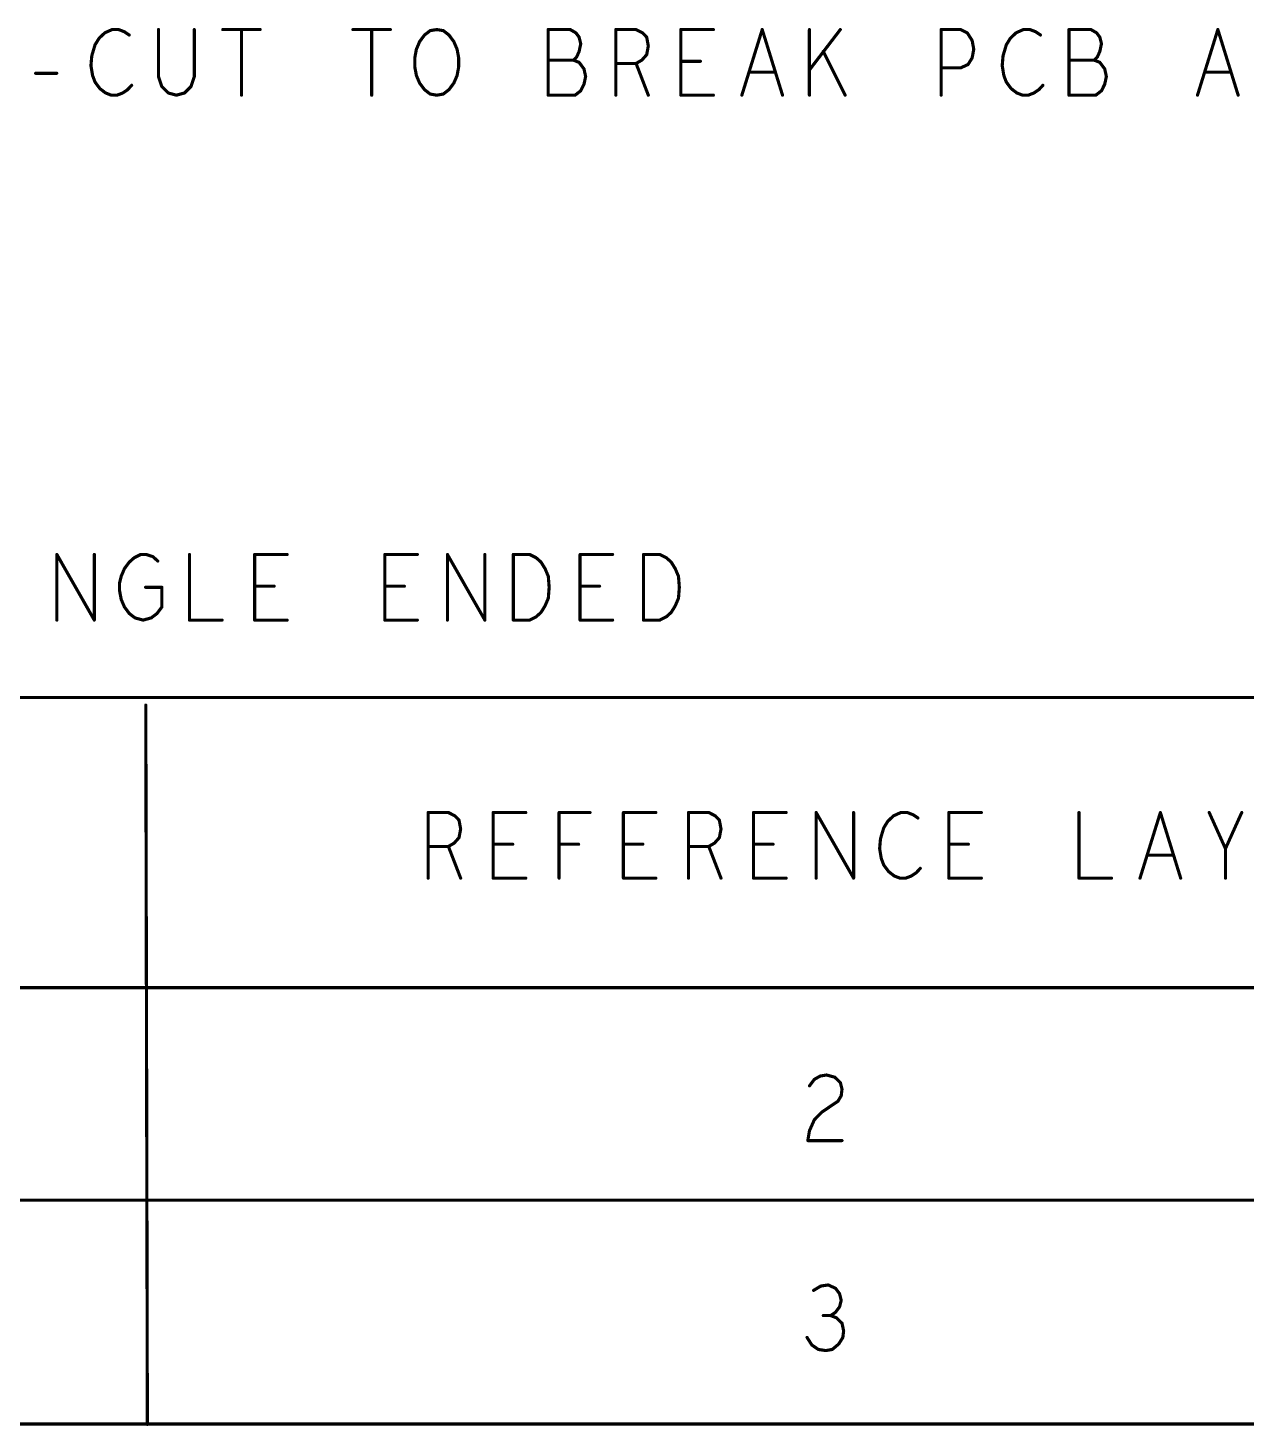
# Model space of a CAD drawing. Extents: x -18 to 16.1, y -6.6 to 15.5.
# Drawn here: x -11.846 to -9.526, y 4.092 to 6.756 of the extents above; entities that cross this region are included whole.
import ezdxf

# ---------------------------------------------------------------- set-up
doc = ezdxf.new("R2010")
doc.units = 0
doc.layers.get('0').update_dxf_attribs({"linetype": 'CONTINUOUS'})
doc.layers.add('FAB', color=13, linetype='CONTINUOUS')

# ---------------------------------------------------------------- blocks, each defined once
blk = doc.blocks.new('ROUND_1')
at = {"const_width": 0.003}
blk.add_lwpolyline([(-0.0015, 0, 1), (0.0015, 0, 1)], format="xyb", close=True, dxfattribs=at)

msp = doc.modelspace()

# ---------------------------------------------------------------- linework, layer by layer
at = {"layer": 'FAB', "const_width": 0.006}
for points in [[(-11.7107, 6.7361), (-11.7184, 6.7236)], [(-11.6998, 6.7465), (-11.7107, 6.7361)], [(-11.6859, 6.7527), (-11.6998, 6.7465)], [(-11.6735, 6.7527), (-11.6859, 6.7527)], [(-11.6626, 6.7486), (-11.6735, 6.7527)], [(-11.6533, 6.7423), (-11.6626, 6.7486)], [(-11.5975, 6.7527), (-11.5975, 6.6632)], [(-11.5293, 6.6632), (-11.5293, 6.7527)], [(-11.4751, 6.7527), (-11.4038, 6.7527)], [(-11.4394, 6.7527), (-11.4394, 6.6277)], [(-11.2271, 6.7527), (-11.1558, 6.7527)], [(-11.1914, 6.7527), (-11.1914, 6.6277)], [(-11.1, 6.7298), (-11.0907, 6.7423)], [(-11.0907, 6.7423), (-11.0798, 6.7507)], [(-11.0798, 6.7507), (-11.0674, 6.7527)], [(-11.0674, 6.7527), (-11.055, 6.7507)], [(-11.055, 6.7507), (-11.0442, 6.7423)], [(-11.0442, 6.7423), (-11.0349, 6.7298)], [(-10.8132, 6.7527), (-10.8551, 6.7527)], [(-10.8551, 6.7527), (-10.8551, 6.6277)], [(-10.8024, 6.7465), (-10.8132, 6.7527)], [(-10.7962, 6.7382), (-10.8024, 6.7465)], [(-10.7931, 6.7257), (-10.7962, 6.7382)], [(-10.7264, 6.6277), (-10.7264, 6.7527)], [(-10.7264, 6.7527), (-10.6877, 6.7527)], [(-10.6877, 6.7527), (-10.6753, 6.7465)], [(-10.6753, 6.7465), (-10.6675, 6.7382)], [(-10.6675, 6.7382), (-10.6644, 6.7215)], [(-10.6024, 6.6277), (-10.6024, 6.7527)], [(-10.6024, 6.7527), (-10.5404, 6.7527)], [(-10.4862, 6.6277), (-10.4474, 6.7527)], [(-10.4474, 6.7527), (-10.4087, 6.6277)], [(-10.3575, 6.6277), (-10.3575, 6.7527)], [(-10.2986, 6.7527), (-10.3575, 6.6757)], [(-10.1064, 6.6277), (-10.1064, 6.7527)], [(-10.1064, 6.7527), (-10.0692, 6.7527)], [(-10.0692, 6.7527), (-10.0568, 6.7465)], [(-10.0568, 6.7465), (-10.0475, 6.7319)], [(-9.9747, 6.7361), (-9.9824, 6.7236)], [(-9.9638, 6.7465), (-9.9747, 6.7361)], [(-9.9499, 6.7527), (-9.9638, 6.7465)], [(-9.9375, 6.7527), (-9.9499, 6.7527)], [(-9.9266, 6.7486), (-9.9375, 6.7527)], [(-9.9173, 6.7423), (-9.9266, 6.7486)], [(-9.8212, 6.7527), (-9.8631, 6.7527)], [(-9.8631, 6.7527), (-9.8631, 6.6277)], [(-9.8104, 6.7465), (-9.8212, 6.7527)], [(-9.8042, 6.7382), (-9.8104, 6.7465)], [(-9.8011, 6.7257), (-9.8042, 6.7382)], [(-9.6182, 6.6277), (-9.5794, 6.7527)], [(-9.5794, 6.7527), (-9.5407, 6.6277)], [(-11.7184, 6.7236), (-11.7246, 6.7027)], [(-11.1093, 6.6986), (-11.1062, 6.7152)], [(-11.1062, 6.7152), (-11.1, 6.7298)], [(-11.0349, 6.7298), (-11.0287, 6.7152)], [(-11.0287, 6.7152), (-11.0256, 6.6986)], [(-10.8008, 6.7007), (-10.7962, 6.7111)], [(-10.7962, 6.7111), (-10.7931, 6.7257)], [(-10.6644, 6.7215), (-10.6675, 6.7048)], [(-10.2893, 6.6277), (-10.3312, 6.7111)], [(-10.0475, 6.7319), (-10.0444, 6.7152)], [(-10.0444, 6.7152), (-10.0475, 6.6986)], [(-9.9824, 6.7236), (-9.9886, 6.7027)], [(-9.8088, 6.7007), (-9.8042, 6.7111)], [(-9.8042, 6.7111), (-9.8011, 6.7257)], [(-11.7246, 6.7027), (-11.7262, 6.684)], [(-11.7262, 6.684), (-11.7231, 6.6652)], [(-11.1093, 6.6819), (-11.1093, 6.6986)], [(-11.0256, 6.6986), (-11.0256, 6.6819)], [(-10.807, 6.6944), (-10.8551, 6.6944)], [(-10.807, 6.6944), (-10.8008, 6.7007)], [(-10.7962, 6.6902), (-10.807, 6.6944)], [(-10.7869, 6.6777), (-10.7962, 6.6902)], [(-10.6877, 6.6882), (-10.7264, 6.6882)], [(-10.6768, 6.6944), (-10.6877, 6.6882)], [(-10.6877, 6.6882), (-10.6644, 6.6277)], [(-10.6675, 6.7048), (-10.6768, 6.6944)], [(-10.5652, 6.6923), (-10.6024, 6.6923)], [(-10.0553, 6.6861), (-10.0692, 6.6798)], [(-10.0475, 6.6986), (-10.0553, 6.6861)], [(-9.9886, 6.7027), (-9.9902, 6.684)], [(-9.9902, 6.684), (-9.9871, 6.6652)], [(-9.815, 6.6944), (-9.8631, 6.6944)], [(-9.815, 6.6944), (-9.8088, 6.7007)], [(-9.8042, 6.6902), (-9.815, 6.6944)], [(-9.7949, 6.6777), (-9.8042, 6.6902)], [(-11.8316, 6.6694), (-11.7913, 6.6694)], [(-11.7231, 6.6652), (-11.7184, 6.6527)], [(-11.5975, 6.6632), (-11.5913, 6.6444)], [(-11.5355, 6.6444), (-11.5293, 6.6632)], [(-11.1062, 6.6652), (-11.1093, 6.6819)], [(-11.1, 6.6507), (-11.1062, 6.6652)], [(-11.0287, 6.6652), (-11.0349, 6.6507)], [(-11.0256, 6.6819), (-11.0287, 6.6652)], [(-10.7838, 6.6632), (-10.7869, 6.6777)], [(-10.7869, 6.6486), (-10.7838, 6.6632)], [(-10.4226, 6.6715), (-10.4722, 6.6715)], [(-10.0692, 6.6798), (-10.1064, 6.6798)], [(-9.9871, 6.6652), (-9.9824, 6.6527)], [(-9.7918, 6.6632), (-9.7949, 6.6777)], [(-9.7949, 6.6486), (-9.7918, 6.6632)], [(-9.5546, 6.6715), (-9.6042, 6.6715)], [(-11.7184, 6.6527), (-11.7091, 6.6402)], [(-11.7091, 6.6402), (-11.6983, 6.6319)], [(-11.6983, 6.6319), (-11.6874, 6.6277)], [(-11.6766, 6.6277), (-11.6657, 6.6319)], [(-11.6657, 6.6319), (-11.6564, 6.6382)], [(-11.6564, 6.6382), (-11.6487, 6.6465)], [(-11.5913, 6.6444), (-11.5789, 6.6319)], [(-11.5789, 6.6319), (-11.5634, 6.6277)], [(-11.5634, 6.6277), (-11.5479, 6.6319)], [(-11.5479, 6.6319), (-11.5355, 6.6444)], [(-11.0907, 6.6382), (-11.1, 6.6507)], [(-11.0798, 6.6298), (-11.0907, 6.6382)], [(-11.0674, 6.6277), (-11.0798, 6.6298)], [(-11.055, 6.6298), (-11.0674, 6.6277)], [(-11.0442, 6.6382), (-11.055, 6.6298)], [(-11.0349, 6.6507), (-11.0442, 6.6382)], [(-10.8039, 6.6277), (-10.7931, 6.6361)], [(-10.7931, 6.6361), (-10.7869, 6.6486)], [(-9.9824, 6.6527), (-9.9731, 6.6402)], [(-9.9731, 6.6402), (-9.9623, 6.6319)], [(-9.9623, 6.6319), (-9.9514, 6.6277)], [(-9.9406, 6.6277), (-9.9297, 6.6319)], [(-9.9297, 6.6319), (-9.9204, 6.6382)], [(-9.9204, 6.6382), (-9.9127, 6.6465)], [(-9.8119, 6.6277), (-9.8011, 6.6361)], [(-9.8011, 6.6361), (-9.7949, 6.6486)], [(-11.6874, 6.6277), (-11.6766, 6.6277)], [(-10.8551, 6.6277), (-10.8039, 6.6277)], [(-10.5404, 6.6277), (-10.6024, 6.6277)], [(-9.9514, 6.6277), (-9.9406, 6.6277)], [(-9.8631, 6.6277), (-9.8119, 6.6277)], [(-11.7911, 5.6277), (-11.7911, 5.7527)], [(-11.7911, 5.7527), (-11.7198, 5.6277)], [(-11.7198, 5.6277), (-11.7198, 5.7527)], [(-11.6438, 5.7465), (-11.6314, 5.7527)], [(-11.6314, 5.7527), (-11.6206, 5.7527)], [(-11.6206, 5.7527), (-11.6082, 5.7486)], [(-11.5384, 5.7527), (-11.5384, 5.6277)], [(-11.4144, 5.6277), (-11.4144, 5.7527)], [(-11.4144, 5.7527), (-11.3524, 5.7527)], [(-11.1664, 5.6277), (-11.1664, 5.7527)], [(-11.1664, 5.7527), (-11.1044, 5.7527)], [(-11.0471, 5.6277), (-11.0471, 5.7527)], [(-11.0471, 5.7527), (-10.9758, 5.6277)], [(-10.9758, 5.6277), (-10.9758, 5.7527)], [(-10.9215, 5.6277), (-10.9215, 5.7527)], [(-10.9215, 5.7527), (-10.8905, 5.7527)], [(-10.8905, 5.7527), (-10.8781, 5.7465)], [(-10.7944, 5.6277), (-10.7944, 5.7527)], [(-10.7944, 5.7527), (-10.7324, 5.7527)], [(-10.6735, 5.6277), (-10.6735, 5.7527)], [(-10.6735, 5.7527), (-10.6425, 5.7527)], [(-10.6425, 5.7527), (-10.6301, 5.7465)], [(-11.6686, 5.7111), (-11.6624, 5.7257)], [(-11.6624, 5.7257), (-11.6531, 5.7382)], [(-11.6531, 5.7382), (-11.6438, 5.7465)], [(-11.6082, 5.7486), (-11.5989, 5.7402)], [(-10.8781, 5.7465), (-10.8688, 5.7382)], [(-10.8688, 5.7382), (-10.8611, 5.7257)], [(-10.8611, 5.7257), (-10.8549, 5.7111)], [(-10.6301, 5.7465), (-10.6208, 5.7382)], [(-10.6208, 5.7382), (-10.6131, 5.7257)], [(-10.6131, 5.7257), (-10.6069, 5.7111)], [(-11.6717, 5.6986), (-11.6686, 5.7111)], [(-11.6717, 5.684), (-11.6717, 5.6986)], [(-10.8549, 5.7111), (-10.8533, 5.6902)], [(-10.6069, 5.7111), (-10.6053, 5.6902)], [(-11.6686, 5.6673), (-11.6717, 5.684)], [(-11.6221, 5.6902), (-11.5911, 5.6902)], [(-11.5911, 5.6902), (-11.5911, 5.6527)], [(-11.3772, 5.6923), (-11.4144, 5.6923)], [(-11.1292, 5.6923), (-11.1664, 5.6923)], [(-10.8533, 5.6902), (-10.8549, 5.6694)], [(-10.7572, 5.6923), (-10.7944, 5.6923)], [(-10.6053, 5.6902), (-10.6069, 5.6694)], [(-11.6624, 5.6527), (-11.6686, 5.6673)], [(-11.6531, 5.6402), (-11.6624, 5.6527)], [(-11.5911, 5.6527), (-11.6004, 5.6402)], [(-10.8611, 5.6548), (-10.8688, 5.6423)], [(-10.8549, 5.6694), (-10.8611, 5.6548)], [(-10.6131, 5.6548), (-10.6208, 5.6423)], [(-10.6069, 5.6694), (-10.6131, 5.6548)], [(-11.6423, 5.6319), (-11.6531, 5.6402)], [(-11.6268, 5.6277), (-11.6423, 5.6319)], [(-11.6113, 5.6319), (-11.6268, 5.6277)], [(-11.6004, 5.6402), (-11.6113, 5.6319)], [(-11.5384, 5.6277), (-11.4764, 5.6277)], [(-11.3524, 5.6277), (-11.4144, 5.6277)], [(-11.1044, 5.6277), (-11.1664, 5.6277)], [(-10.8905, 5.6277), (-10.9215, 5.6277)], [(-10.8781, 5.634), (-10.8905, 5.6277)], [(-10.8688, 5.6423), (-10.8781, 5.634)], [(-10.7324, 5.6277), (-10.7944, 5.6277)], [(-10.6425, 5.6277), (-10.6735, 5.6277)], [(-10.6301, 5.634), (-10.6425, 5.6277)], [(-10.6208, 5.6423), (-10.6301, 5.634)], [(-6.1816, 5.4804), (-16.5966, 5.4804)], [(-11.6217, 5.4658), (-11.6187, 4.0953)], [(-11.0839, 5.1361), (-11.0839, 5.2611)], [(-11.0839, 5.2611), (-11.0452, 5.2611)], [(-11.0452, 5.2611), (-11.0328, 5.2548)], [(-11.0328, 5.2548), (-11.025, 5.2465)], [(-11.025, 5.2465), (-11.0219, 5.2298)], [(-10.9599, 5.1361), (-10.9599, 5.2611)], [(-10.9599, 5.2611), (-10.8979, 5.2611)], [(-10.8344, 5.1361), (-10.8344, 5.2611)], [(-10.8344, 5.2611), (-10.7755, 5.2611)], [(-10.7119, 5.1361), (-10.7119, 5.2611)], [(-10.7119, 5.2611), (-10.6499, 5.2611)], [(-10.5879, 5.1361), (-10.5879, 5.2611)], [(-10.5879, 5.2611), (-10.5492, 5.2611)], [(-10.5492, 5.2611), (-10.5368, 5.2548)], [(-10.5368, 5.2548), (-10.529, 5.2465)], [(-10.529, 5.2465), (-10.5259, 5.2298)], [(-10.4639, 5.1361), (-10.4639, 5.2611)], [(-10.4639, 5.2611), (-10.4019, 5.2611)], [(-10.3446, 5.1361), (-10.3446, 5.2611)], [(-10.3446, 5.2611), (-10.2733, 5.1361)], [(-10.2733, 5.1361), (-10.2733, 5.2611)], [(-10.2082, 5.2444), (-10.2159, 5.2319)], [(-10.1973, 5.2548), (-10.2082, 5.2444)], [(-10.1834, 5.2611), (-10.1973, 5.2548)], [(-10.171, 5.2611), (-10.1834, 5.2611)], [(-10.1601, 5.2569), (-10.171, 5.2611)], [(-10.1508, 5.2507), (-10.1601, 5.2569)], [(-10.0919, 5.1361), (-10.0919, 5.2611)], [(-10.0919, 5.2611), (-10.0299, 5.2611)], [(-9.8439, 5.2611), (-9.8439, 5.1361)], [(-9.7277, 5.1361), (-9.6889, 5.2611)], [(-9.6889, 5.2611), (-9.6502, 5.1361)], [(-9.5649, 5.1923), (-9.5959, 5.2611)], [(-9.5339, 5.2611), (-9.5649, 5.1923)], [(-11.0219, 5.2298), (-11.025, 5.2132)], [(-10.5259, 5.2298), (-10.529, 5.2132)], [(-10.2159, 5.2319), (-10.2221, 5.2111)], [(-11.0452, 5.1965), (-11.0839, 5.1965)], [(-11.0343, 5.2028), (-11.0452, 5.1965)], [(-11.0452, 5.1965), (-11.0219, 5.1361)], [(-11.025, 5.2132), (-11.0343, 5.2028)], [(-10.9227, 5.2007), (-10.9599, 5.2007)], [(-10.7972, 5.2007), (-10.8344, 5.2007)], [(-10.6747, 5.2007), (-10.7119, 5.2007)], [(-10.5492, 5.1965), (-10.5879, 5.1965)], [(-10.5383, 5.2028), (-10.5492, 5.1965)], [(-10.5492, 5.1965), (-10.5259, 5.1361)], [(-10.529, 5.2132), (-10.5383, 5.2028)], [(-10.4267, 5.2007), (-10.4639, 5.2007)], [(-10.2221, 5.2111), (-10.2237, 5.1923)], [(-10.2237, 5.1923), (-10.2206, 5.1736)], [(-10.0547, 5.2007), (-10.0919, 5.2007)], [(-9.5649, 5.1361), (-9.5649, 5.1923)], [(-10.2206, 5.1736), (-10.2159, 5.1611)], [(-9.6641, 5.1798), (-9.7137, 5.1798)], [(-10.2159, 5.1611), (-10.2066, 5.1486)], [(-10.2066, 5.1486), (-10.1958, 5.1402)], [(-10.1958, 5.1402), (-10.1849, 5.1361)], [(-10.1741, 5.1361), (-10.1632, 5.1402)], [(-10.1632, 5.1402), (-10.1539, 5.1465)], [(-10.1539, 5.1465), (-10.1462, 5.1548)], [(-10.8979, 5.1361), (-10.9599, 5.1361)], [(-10.6499, 5.1361), (-10.7119, 5.1361)], [(-10.4019, 5.1361), (-10.4639, 5.1361)], [(-10.1849, 5.1361), (-10.1741, 5.1361)], [(-10.0299, 5.1361), (-10.0919, 5.1361)], [(-9.8439, 5.1361), (-9.7819, 5.1361)], [(-16.5934, 4.9274), (-6.1804, 4.9274)], [(-10.3574, 4.7403), (-10.3481, 4.7527)], [(-10.3481, 4.7527), (-10.3372, 4.759)], [(-10.3372, 4.759), (-10.3248, 4.7611)], [(-10.3248, 4.7611), (-10.3093, 4.7569)], [(-10.3093, 4.7569), (-10.2985, 4.7465)], [(-10.2985, 4.7465), (-10.2954, 4.734)], [(-10.2969, 4.7215), (-10.3031, 4.7111)], [(-10.2954, 4.734), (-10.2969, 4.7215)], [(-10.3341, 4.6902), (-10.3481, 4.6757)], [(-10.3031, 4.7111), (-10.3341, 4.6902)], [(-10.3481, 4.6757), (-10.3574, 4.6548)], [(-10.3574, 4.6548), (-10.3605, 4.6361)], [(-10.3605, 4.6361), (-10.2954, 4.6361)], [(-16.5874, 4.5227), (-6.1764, 4.5227)], [(-10.3357, 4.359), (-10.3496, 4.3507)], [(-10.3217, 4.3611), (-10.3357, 4.359)], [(-10.3078, 4.3548), (-10.3217, 4.3611)], [(-10.3, 4.3444), (-10.3078, 4.3548)], [(-10.2969, 4.3319), (-10.3, 4.3444)], [(-10.3078, 4.309), (-10.3, 4.3194)], [(-10.3, 4.3194), (-10.2969, 4.3319)], [(-10.3171, 4.3028), (-10.331, 4.3028)], [(-10.3171, 4.3028), (-10.3078, 4.309)], [(-10.3062, 4.2986), (-10.3171, 4.3028)], [(-10.2954, 4.2882), (-10.3062, 4.2986)], [(-10.2923, 4.2736), (-10.2954, 4.2882)], [(-10.362, 4.2611), (-10.3527, 4.2465)], [(-10.3016, 4.2486), (-10.2938, 4.2611)], [(-10.2938, 4.2611), (-10.2923, 4.2736)], [(-10.3527, 4.2465), (-10.3403, 4.2382)], [(-10.3403, 4.2382), (-10.3264, 4.2361)], [(-10.3264, 4.2361), (-10.314, 4.2382)], [(-10.314, 4.2382), (-10.3016, 4.2486)], [(-16.5992, 4.0963), (-6.1782, 4.0963)]]:
    msp.add_lwpolyline(points, dxfattribs=at)

# ---------------------------------------------------------------- block references
at = {"layer": 'FAB'}
for p in [(-11.7107, 6.7361), (-11.7107, 6.7361), (-11.6998, 6.7465), (-11.6998, 6.7465), (-11.6859, 6.7527), (-11.6859, 6.7527), (-11.6735, 6.7527), (-11.6735, 6.7527), (-11.6626, 6.7486), (-11.6626, 6.7486), (-11.6533, 6.7423), (-11.5975, 6.7527), (-11.5293, 6.7527), (-11.4751, 6.7527), (-11.4394, 6.7527), (-11.4038, 6.7527), (-11.2271, 6.7527), (-11.1914, 6.7527), (-11.1558, 6.7527), (-11.0907, 6.7423), (-11.0907, 6.7423), (-11.0798, 6.7507), (-11.0798, 6.7507), (-11.0674, 6.7527), (-11.0674, 6.7527), (-11.055, 6.7507), (-11.055, 6.7507), (-11.0442, 6.7423), (-11.0442, 6.7423), (-10.8551, 6.7527), (-10.8551, 6.7527), (-10.8132, 6.7527), (-10.8132, 6.7527), (-10.8024, 6.7465), (-10.8024, 6.7465), (-10.7962, 6.7382), (-10.7962, 6.7382), (-10.7264, 6.7527), (-10.7264, 6.7527), (-10.6877, 6.7527), (-10.6877, 6.7527), (-10.6753, 6.7465), (-10.6753, 6.7465), (-10.6675, 6.7382), (-10.6675, 6.7382), (-10.6024, 6.7527), (-10.6024, 6.7527), (-10.5404, 6.7527), (-10.4474, 6.7527), (-10.4474, 6.7527), (-10.3575, 6.7527), (-10.2986, 6.7527), (-10.1064, 6.7527), (-10.1064, 6.7527), (-10.0692, 6.7527), (-10.0692, 6.7527), (-10.0568, 6.7465), (-10.0568, 6.7465), (-9.9747, 6.7361), (-9.9747, 6.7361), (-9.9638, 6.7465), (-9.9638, 6.7465), (-9.9499, 6.7527), (-9.9499, 6.7527), (-9.9375, 6.7527), (-9.9375, 6.7527), (-9.9266, 6.7486), (-9.9266, 6.7486), (-9.9173, 6.7423), (-9.8631, 6.7527), (-9.8631, 6.7527), (-9.8212, 6.7527), (-9.8212, 6.7527), (-9.8104, 6.7465), (-9.8104, 6.7465), (-9.8042, 6.7382), (-9.8042, 6.7382), (-9.5794, 6.7527), (-9.5794, 6.7527), (-11.7184, 6.7236), (-11.7184, 6.7236), (-11.1062, 6.7152), (-11.1062, 6.7152), (-11.1, 6.7298), (-11.1, 6.7298), (-11.0349, 6.7298), (-11.0349, 6.7298), (-11.0287, 6.7152), (-11.0287, 6.7152), (-10.7962, 6.7111), (-10.7962, 6.7111), (-10.7931, 6.7257), (-10.7931, 6.7257), (-10.6644, 6.7215), (-10.6644, 6.7215), (-10.3312, 6.7111), (-10.0475, 6.7319), (-10.0475, 6.7319), (-10.0444, 6.7152), (-10.0444, 6.7152), (-9.9824, 6.7236), (-9.9824, 6.7236), (-9.8042, 6.7111), (-9.8042, 6.7111), (-9.8011, 6.7257), (-9.8011, 6.7257), (-11.7262, 6.684), (-11.7262, 6.684), (-11.7246, 6.7027), (-11.7246, 6.7027), (-11.1093, 6.6986), (-11.1093, 6.6986), (-11.0256, 6.6986), (-11.0256, 6.6986), (-10.8551, 6.6944), (-10.807, 6.6944), (-10.807, 6.6944), (-10.807, 6.6944), (-10.8008, 6.7007), (-10.8008, 6.7007), (-10.7962, 6.6902), (-10.7962, 6.6902), (-10.7264, 6.6882), (-10.6877, 6.6882), (-10.6877, 6.6882), (-10.6877, 6.6882), (-10.6768, 6.6944), (-10.6768, 6.6944), (-10.6675, 6.7048), (-10.6675, 6.7048), (-10.6024, 6.6923), (-10.5652, 6.6923), (-10.0553, 6.6861), (-10.0553, 6.6861), (-10.0475, 6.6986), (-10.0475, 6.6986), (-9.9902, 6.684), (-9.9902, 6.684), (-9.9886, 6.7027), (-9.9886, 6.7027), (-9.8631, 6.6944), (-9.815, 6.6944), (-9.815, 6.6944), (-9.815, 6.6944), (-9.8088, 6.7007), (-9.8088, 6.7007), (-9.8042, 6.6902), (-9.8042, 6.6902), (-11.8316, 6.6694), (-11.7913, 6.6694), (-11.7231, 6.6652), (-11.7231, 6.6652), (-11.5975, 6.6632), (-11.5975, 6.6632), (-11.5293, 6.6632), (-11.5293, 6.6632), (-11.1093, 6.6819), (-11.1093, 6.6819), (-11.1062, 6.6652), (-11.1062, 6.6652), (-11.0287, 6.6652), (-11.0287, 6.6652), (-11.0256, 6.6819), (-11.0256, 6.6819), (-10.7869, 6.6777), (-10.7869, 6.6777), (-10.7838, 6.6632), (-10.7838, 6.6632), (-10.4722, 6.6715), (-10.4226, 6.6715), (-10.3575, 6.6757), (-10.1064, 6.6798), (-10.0692, 6.6798), (-10.0692, 6.6798), (-9.9871, 6.6652), (-9.9871, 6.6652), (-9.7949, 6.6777), (-9.7949, 6.6777), (-9.7918, 6.6632), (-9.7918, 6.6632), (-9.6042, 6.6715), (-9.5546, 6.6715), (-11.7184, 6.6527), (-11.7184, 6.6527), (-11.7091, 6.6402), (-11.7091, 6.6402), (-11.6983, 6.6319), (-11.6983, 6.6319), (-11.6657, 6.6319), (-11.6657, 6.6319), (-11.6564, 6.6382), (-11.6564, 6.6382), (-11.6487, 6.6465), (-11.5913, 6.6444), (-11.5913, 6.6444), (-11.5789, 6.6319), (-11.5789, 6.6319), (-11.5479, 6.6319), (-11.5479, 6.6319), (-11.5355, 6.6444), (-11.5355, 6.6444), (-11.1, 6.6507), (-11.1, 6.6507), (-11.0907, 6.6382), (-11.0907, 6.6382), (-11.0798, 6.6298), (-11.0798, 6.6298), (-11.055, 6.6298), (-11.055, 6.6298), (-11.0442, 6.6382), (-11.0442, 6.6382), (-11.0349, 6.6507), (-11.0349, 6.6507), (-10.7931, 6.6361), (-10.7931, 6.6361), (-10.7869, 6.6486), (-10.7869, 6.6486), (-9.9824, 6.6527), (-9.9824, 6.6527), (-9.9731, 6.6402), (-9.9731, 6.6402), (-9.9623, 6.6319), (-9.9623, 6.6319), (-9.9297, 6.6319), (-9.9297, 6.6319), (-9.9204, 6.6382), (-9.9204, 6.6382), (-9.9127, 6.6465), (-9.8011, 6.6361), (-9.8011, 6.6361), (-9.7949, 6.6486), (-9.7949, 6.6486), (-11.6874, 6.6277), (-11.6874, 6.6277), (-11.6766, 6.6277), (-11.6766, 6.6277), (-11.5634, 6.6277), (-11.5634, 6.6277), (-11.4394, 6.6277), (-11.1914, 6.6277), (-11.0674, 6.6277), (-11.0674, 6.6277), (-10.8551, 6.6277), (-10.8551, 6.6277), (-10.8039, 6.6277), (-10.8039, 6.6277), (-10.7264, 6.6277), (-10.6644, 6.6277), (-10.6024, 6.6277), (-10.6024, 6.6277), (-10.5404, 6.6277), (-10.4862, 6.6277), (-10.4087, 6.6277), (-10.3575, 6.6277), (-10.2893, 6.6277), (-10.1064, 6.6277), (-9.9514, 6.6277), (-9.9514, 6.6277), (-9.9406, 6.6277), (-9.9406, 6.6277), (-9.8631, 6.6277), (-9.8631, 6.6277), (-9.8119, 6.6277), (-9.8119, 6.6277), (-9.6182, 6.6277), (-9.5407, 6.6277), (-11.7911, 5.7527), (-11.7911, 5.7527), (-11.7198, 5.7527), (-11.6314, 5.7527), (-11.6314, 5.7527), (-11.6206, 5.7527), (-11.6206, 5.7527), (-11.5384, 5.7527), (-11.4144, 5.7527), (-11.4144, 5.7527), (-11.3524, 5.7527), (-11.1664, 5.7527), (-11.1664, 5.7527), (-11.1044, 5.7527), (-11.0471, 5.7527), (-11.0471, 5.7527), (-10.9758, 5.7527), (-10.9215, 5.7527), (-10.9215, 5.7527), (-10.8905, 5.7527), (-10.8905, 5.7527), (-10.7944, 5.7527), (-10.7944, 5.7527), (-10.7324, 5.7527), (-10.6735, 5.7527), (-10.6735, 5.7527), (-10.6425, 5.7527), (-10.6425, 5.7527), (-11.6624, 5.7257), (-11.6624, 5.7257), (-11.6531, 5.7382), (-11.6531, 5.7382), (-11.6438, 5.7465), (-11.6438, 5.7465), (-11.6082, 5.7486), (-11.6082, 5.7486), (-11.5989, 5.7402), (-10.8781, 5.7465), (-10.8781, 5.7465), (-10.8688, 5.7382), (-10.8688, 5.7382), (-10.8611, 5.7257), (-10.8611, 5.7257), (-10.6301, 5.7465), (-10.6301, 5.7465), (-10.6208, 5.7382), (-10.6208, 5.7382), (-10.6131, 5.7257), (-10.6131, 5.7257), (-11.6717, 5.6986), (-11.6717, 5.6986), (-11.6686, 5.7111), (-11.6686, 5.7111), (-10.8549, 5.7111), (-10.8549, 5.7111), (-10.6069, 5.7111), (-10.6069, 5.7111), (-11.6717, 5.684), (-11.6717, 5.684), (-11.6221, 5.6902), (-11.5911, 5.6902), (-11.5911, 5.6902), (-11.4144, 5.6923), (-11.3772, 5.6923), (-11.1664, 5.6923), (-11.1292, 5.6923), (-10.8533, 5.6902), (-10.8533, 5.6902), (-10.7944, 5.6923), (-10.7572, 5.6923), (-10.6053, 5.6902), (-10.6053, 5.6902), (-11.6686, 5.6673), (-11.6686, 5.6673), (-11.6624, 5.6527), (-11.6624, 5.6527), (-11.5911, 5.6527), (-11.5911, 5.6527), (-10.8611, 5.6548), (-10.8611, 5.6548), (-10.8549, 5.6694), (-10.8549, 5.6694), (-10.6131, 5.6548), (-10.6131, 5.6548), (-10.6069, 5.6694), (-10.6069, 5.6694), (-11.7911, 5.6277), (-11.7198, 5.6277), (-11.7198, 5.6277), (-11.6531, 5.6402), (-11.6531, 5.6402), (-11.6423, 5.6319), (-11.6423, 5.6319), (-11.6268, 5.6277), (-11.6268, 5.6277), (-11.6113, 5.6319), (-11.6113, 5.6319), (-11.6004, 5.6402), (-11.6004, 5.6402), (-11.5384, 5.6277), (-11.5384, 5.6277), (-11.4764, 5.6277), (-11.4144, 5.6277), (-11.4144, 5.6277), (-11.3524, 5.6277), (-11.1664, 5.6277), (-11.1664, 5.6277), (-11.1044, 5.6277), (-11.0471, 5.6277), (-10.9758, 5.6277), (-10.9758, 5.6277), (-10.9215, 5.6277), (-10.9215, 5.6277), (-10.8905, 5.6277), (-10.8905, 5.6277), (-10.8781, 5.634), (-10.8781, 5.634), (-10.8688, 5.6423), (-10.8688, 5.6423), (-10.7944, 5.6277), (-10.7944, 5.6277), (-10.7324, 5.6277), (-10.6735, 5.6277), (-10.6735, 5.6277), (-10.6425, 5.6277), (-10.6425, 5.6277), (-10.6301, 5.634), (-10.6301, 5.634), (-10.6208, 5.6423), (-10.6208, 5.6423), (-11.6217, 5.4658), (-11.0839, 5.2611), (-11.0839, 5.2611), (-11.0452, 5.2611), (-11.0452, 5.2611), (-11.0328, 5.2548), (-11.0328, 5.2548), (-11.025, 5.2465), (-11.025, 5.2465), (-10.9599, 5.2611), (-10.9599, 5.2611), (-10.8979, 5.2611), (-10.8344, 5.2611), (-10.8344, 5.2611), (-10.7755, 5.2611), (-10.7119, 5.2611), (-10.7119, 5.2611), (-10.6499, 5.2611), (-10.5879, 5.2611), (-10.5879, 5.2611), (-10.5492, 5.2611), (-10.5492, 5.2611), (-10.5368, 5.2548), (-10.5368, 5.2548), (-10.529, 5.2465), (-10.529, 5.2465), (-10.4639, 5.2611), (-10.4639, 5.2611), (-10.4019, 5.2611), (-10.3446, 5.2611), (-10.3446, 5.2611), (-10.2733, 5.2611), (-10.2082, 5.2444), (-10.2082, 5.2444), (-10.1973, 5.2548), (-10.1973, 5.2548), (-10.1834, 5.2611), (-10.1834, 5.2611), (-10.171, 5.2611), (-10.171, 5.2611), (-10.1601, 5.2569), (-10.1601, 5.2569), (-10.1508, 5.2507), (-10.0919, 5.2611), (-10.0919, 5.2611), (-10.0299, 5.2611), (-9.8439, 5.2611), (-9.6889, 5.2611), (-9.6889, 5.2611), (-9.5959, 5.2611), (-9.5339, 5.2611), (-11.0219, 5.2298), (-11.0219, 5.2298), (-10.5259, 5.2298), (-10.5259, 5.2298), (-10.2159, 5.2319), (-10.2159, 5.2319), (-11.0839, 5.1965), (-11.0452, 5.1965), (-11.0452, 5.1965), (-11.0452, 5.1965), (-11.0343, 5.2028), (-11.0343, 5.2028), (-11.025, 5.2132), (-11.025, 5.2132), (-10.9599, 5.2007), (-10.9227, 5.2007), (-10.8344, 5.2007), (-10.7972, 5.2007), (-10.7119, 5.2007), (-10.6747, 5.2007), (-10.5879, 5.1965), (-10.5492, 5.1965), (-10.5492, 5.1965), (-10.5492, 5.1965), (-10.5383, 5.2028), (-10.5383, 5.2028), (-10.529, 5.2132), (-10.529, 5.2132), (-10.4639, 5.2007), (-10.4267, 5.2007), (-10.2237, 5.1923), (-10.2237, 5.1923), (-10.2221, 5.2111), (-10.2221, 5.2111), (-10.0919, 5.2007), (-10.0547, 5.2007), (-9.5649, 5.1923), (-9.5649, 5.1923), (-9.5649, 5.1923), (-10.2206, 5.1736), (-10.2206, 5.1736), (-9.7137, 5.1798), (-9.6641, 5.1798), (-10.2159, 5.1611), (-10.2159, 5.1611), (-10.2066, 5.1486), (-10.2066, 5.1486), (-10.1958, 5.1402), (-10.1958, 5.1402), (-10.1632, 5.1402), (-10.1632, 5.1402), (-10.1539, 5.1465), (-10.1539, 5.1465), (-10.1462, 5.1548), (-11.0839, 5.1361), (-11.0219, 5.1361), (-10.9599, 5.1361), (-10.9599, 5.1361), (-10.8979, 5.1361), (-10.8344, 5.1361), (-10.7119, 5.1361), (-10.7119, 5.1361), (-10.6499, 5.1361), (-10.5879, 5.1361), (-10.5259, 5.1361), (-10.4639, 5.1361), (-10.4639, 5.1361), (-10.4019, 5.1361), (-10.3446, 5.1361), (-10.2733, 5.1361), (-10.2733, 5.1361), (-10.1849, 5.1361), (-10.1849, 5.1361), (-10.1741, 5.1361), (-10.1741, 5.1361), (-10.0919, 5.1361), (-10.0919, 5.1361), (-10.0299, 5.1361), (-9.8439, 5.1361), (-9.8439, 5.1361), (-9.7819, 5.1361), (-9.7277, 5.1361), (-9.6502, 5.1361), (-9.5649, 5.1361), (-10.3574, 4.7403), (-10.3481, 4.7527), (-10.3481, 4.7527), (-10.3372, 4.759), (-10.3372, 4.759), (-10.3248, 4.7611), (-10.3248, 4.7611), (-10.3093, 4.7569), (-10.3093, 4.7569), (-10.2985, 4.7465), (-10.2985, 4.7465), (-10.2969, 4.7215), (-10.2969, 4.7215), (-10.2954, 4.734), (-10.2954, 4.734), (-10.3341, 4.6902), (-10.3341, 4.6902), (-10.3031, 4.7111), (-10.3031, 4.7111), (-10.3481, 4.6757), (-10.3481, 4.6757), (-10.3605, 4.6361), (-10.3605, 4.6361), (-10.3574, 4.6548), (-10.3574, 4.6548), (-10.2954, 4.6361), (-10.3496, 4.3507), (-10.3357, 4.359), (-10.3357, 4.359), (-10.3217, 4.3611), (-10.3217, 4.3611), (-10.3078, 4.3548), (-10.3078, 4.3548), (-10.3, 4.3444), (-10.3, 4.3444), (-10.3, 4.3194), (-10.3, 4.3194), (-10.2969, 4.3319), (-10.2969, 4.3319), (-10.331, 4.3028), (-10.3171, 4.3028), (-10.3171, 4.3028), (-10.3171, 4.3028), (-10.3078, 4.309), (-10.3078, 4.309), (-10.3062, 4.2986), (-10.3062, 4.2986), (-10.2954, 4.2882), (-10.2954, 4.2882), (-10.362, 4.2611), (-10.2938, 4.2611), (-10.2938, 4.2611), (-10.2923, 4.2736), (-10.2923, 4.2736), (-10.3527, 4.2465), (-10.3527, 4.2465), (-10.3403, 4.2382), (-10.3403, 4.2382), (-10.3264, 4.2361), (-10.3264, 4.2361), (-10.314, 4.2382), (-10.314, 4.2382), (-10.3016, 4.2486), (-10.3016, 4.2486), (-11.6187, 4.0953)]:
    msp.add_blockref('ROUND_1', p, dxfattribs=at)

doc.saveas('drawing.dxf')
